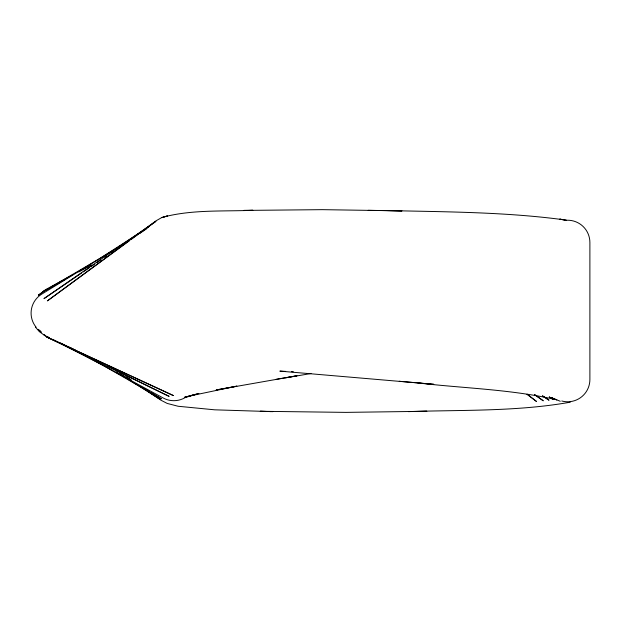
<?xml version="1.0" encoding="UTF-8"?>
<svg xmlns="http://www.w3.org/2000/svg" width="622" height="622" viewBox="0 0 622 622"><rect width="100%" height="100%" fill="white"/><g stroke="black" fill="none" stroke-linecap="round" stroke-linejoin="round"><path stroke-width="0.93" d="M38.564 295.193L46.277 289.316L38.564 295.193L46.277 289.316L72.634 274.854M129.392 240.768L47.396 300.877L156.052 220.802L161.852 217.513L167.334 216.005L161.852 217.513M130.954 239.625L155.943 221.308L43.96 298.63L81.56 273.042M83.161 271.954L89.56 267.6M91.162 266.511L94.365 264.327M96.76 262.694L100.764 259.973M104.76 257.251L106.362 256.163M111.167 252.897L113.562 251.265M139.966 233.297L146.364 228.943M148.674 227.069L100.111 258.317L43.089 291.734L60.909 281.852M121.197 245.379L41.705 294.159A22.252 22.252 0 0 0 36.099 327.195M122.013 244.881L123.63 243.878M125.255 242.883L127.689 241.39M62.604 280.911L64.307 279.97M78.73 271.977L91.457 264.925M80.277 270.656L87.927 266.457M186.056 397.295L198.799 393.462M163.695 216.992C192.633 209.466 223.181 211.542 252.827 210.298L243.84 210.423L322.375 209.661L401.983 210.874L368.224 210.314M194.515 394.636L184.345 397.357L198.768 393.469M570.281 402.185C516.983 411.678 462.34 409.836 408.413 411.601L426.832 411.282L345.855 412.378L260.253 411.282L272.902 411.647M189.034 396.144L236.889 386.13L216.168 389.963L296.974 375.758L275.849 379.389M311.008 373.534L285.762 377.803M384.069 210.477C443.921 211.908 504.115 211.814 563.548 219.753M271.138 411.601L214.714 409.82L178.11 406.259L167.186 403.421L160.942 400.203L141.66 387.288M285.63 371.388L279.853 371.124L433.767 384.303L399.277 381.255M291.407 371.653L293.335 371.738M418.031 382.958C464.23 388.4 511.463 389.271 556.822 399.853L551.667 397.831L560.259 401.252M551.667 397.831L553.658 398.648M60.552 342.994L76.187 350.684M90.952 357.945L100.507 362.649M107.458 366.063L169.13 396.393L46.852 337.062L39.349 331.65L35.516 327.164M47.466 336.65L49.169 337.528M52.59 339.293L102.98 365.347L161.386 398.803L150.679 392.257M69.516 347.208L76.211 350.839M77.882 351.741L79.554 352.651M80.394 353.102L163.228 398.01A22.252 22.252 0 0 0 186.639 396.642M120.209 373.643L129.267 379.179M146.559 389.745L149.031 391.254M549.288 396.991L553.417 399.534L549.319 396.96M116.127 371.886L125.193 377.515M127.665 379.055L129.314 380.073M130.962 381.099L160.624 399.534L142.873 387.716M542.539 395.926L549.024 400.203L542.571 395.88M126.733 376.971L131.576 380.197M126.398 377.064L130.41 379.754M534.593 394.643L543.278 400.809L534.586 394.589M41.581 332.195L38.113 329.349A22.252 22.252 0 0 0 40.352 331.192M561.775 400.996A22.252 22.252 0 0 0 589.889 379.529L589.889 242.479A22.252 22.252 0 0 0 564.667 220.421M562.576 219.613L559.769 219.123L566.378 220.289L562.576 219.613M173.243 395.506L46.852 337.062L173.243 395.506M45.787 335.732L44.045 334.877L45.756 335.763M536.327 401.346L527.106 394.262L536.327 401.346"/></g></svg>
